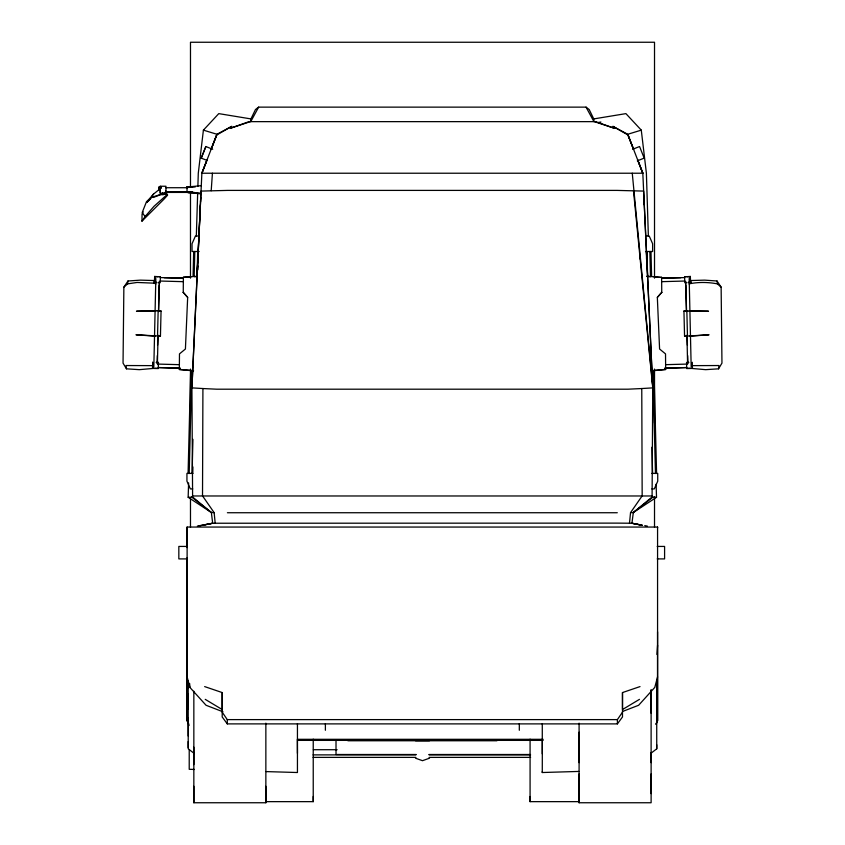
<?xml version="1.0" encoding="UTF-8"?>
<svg xmlns="http://www.w3.org/2000/svg" width="845" height="845" viewBox="0 0 845 845"><rect width="100%" height="100%" fill="white"/><g stroke="black" fill="none" stroke-linecap="round" stroke-linejoin="round"><path stroke-width="1.27" d="M189.069 725.506L187.115 720.69L187.115 527.058L657.568 527.058L657.568 720.669L656.1 724.302M188.213 747.688L188.213 741.519M188.213 736.037L188.213 680.764L188.213 688.147M265.858 723.151L265.858 802.75L193.843 802.75L193.843 691.231M640.024 686.594L622.49 692.562L622.49 716.951L617.399 723.89L227.284 723.89L222.193 716.951L222.193 692.562L204.648 686.594M265.795 801.651L313.231 801.651L313.231 739.143M325.388 730.27L325.388 723.732M519.316 730.27L519.316 723.732M578.836 801.651L530.079 801.651L530.079 739.143M578.793 771.432L542.279 772.52L542.342 739.164M651.115 713.243L651.115 689.964L651.115 802.75L579.089 802.75L579.089 773.904M579.089 762.665L579.089 732.203M651.115 793.613L651.115 773.904M651.115 762.665L651.115 752.515M650.703 753.476L656.734 748.818L656.734 744.772M656.734 688.147L656.734 679.496M657.568 631.838L657.568 720.69L655.921 724.08M657.568 527.967L657.568 527.058M656.121 484.217L656.523 497.282L652.868 497.156L652.087 495.973L652.762 387.887L643.658 191.086L617.072 190.4L227.611 190.4L201.025 191.086L191.921 387.887L202.916 388.542L202.515 495.867L214.144 512.64L215.19 523.235L616.523 523.118L631.944 523.235L640.911 525.094M193.505 370.849L179.341 369.571L179.478 353.886L185.414 349.017L187.664 297.408L183.249 292.349L187.664 297.408M183.249 292.518L183.376 277.266L196.959 276.315M156.293 282.304L154.35 280.54L140.386 280.139L127.975 280.994L123.866 287.152L123.043 363.118L126.465 368.832L139.362 369.666L152.533 368.504M141.96 221.136L145.087 216.521L142.182 212.602L146.491 201.691L150.642 197.688L161.332 194.213L167.394 194.329L167.595 195.195L164.099 199.05L141.96 221.136L142.066 214.165L143.164 211.884M160.223 186.249L160.223 193.23L165.947 193.23L165.947 186.249L160.223 186.249L160.223 193.23M152.565 368.441L152.702 362.283L152.565 368.441L158.29 368.568L158.427 362.42L156.135 362.368M154.646 276.442L154.508 282.589L154.646 276.442L160.37 276.801M153.832 366.635L155.829 278.554M157.402 364.153L158.057 335.233M158.596 311.562L159.282 281.322M158.374 364.882L158.427 362.42M160.37 276.568L160.233 282.726L157.952 282.674M158.152 310.759L161.057 311.034L160.444 336.257L157.54 335.983L158.152 310.759L136.467 311.224L155.818 310.971M188.076 473.496L190.664 371.029M193.051 276.442L193.685 251.483M189.195 473.496L191.783 371.029M194.17 276.442L194.804 251.483M192.079 473.496L192.935 439.337M197.054 276.442L197.688 251.483M192.702 473.496L192.871 466.926M197.846 269.872L197.952 265.932M157.117 363.456L157.318 355.608M157.603 345.14L157.846 335.972M159.198 284.945L158.501 311.118L161.057 311.034M215.19 523.235L212.697 523.34L211.356 512.503L188.16 497.282L188.604 482.917M196.315 236.346L197.677 192.945M197.878 186.375L198.29 173.225L203.402 130.141L218.77 113.621L250.933 118.913L255.486 109.533L258.623 107.135L586.06 107.135L589.197 109.533L593.75 118.913L593.855 121.5L614.389 128.282L595.662 121.648L249.021 121.648L230.294 128.282L250.828 121.5L258.623 107.135M250.828 121.5L250.933 118.913M200.54 201.86L200.74 197.413M196.959 276.79L200.381 204.828M207.046 159.832L201.87 173.225L191.921 387.887L192.597 495.973L191.815 497.156L188.16 497.282M656.956 654.495L657.568 645.284M211.197 190.738L212.422 173.225L642.813 173.225L652.562 384.338L632.261 173.225M629.493 523.235L630.539 512.64L642.168 495.867L641.767 388.542L652.762 387.887L633.486 190.738M692.467 368.504L705.638 369.666L718.535 368.832L718.958 365.536L693.122 365.632M642.189 525.284L631.944 523.235L633.327 512.503L652.52 496.628M123.866 287.152L127.595 283.867L127.975 280.994M155.998 283.878L153.864 283.159L154.35 280.54M657.568 676.834L654.78 687.418L638.63 705.269L622.913 711.332M203.772 525.094L212.75 523.203L197.36 526.086M211.292 148.878L216.943 134.27L231.815 126.317L216.711 134.978L211.144 149.322M212.422 173.225L201.87 173.225L206.972 160.075M206.962 160.402L201.247 158.131L205.853 146.534L212.708 149.259M201.247 158.131L205.853 146.534M201.87 173.225L216.943 134.27L203.402 130.141M718.535 368.832L721.957 363.118L721.134 287.152L717.025 280.994L704.614 280.139L690.65 280.54L688.707 282.304M617.399 723.89L617.399 719.613L622.49 712.166M148.297 201.142L153.452 194.149L161.416 187.717L160.36 188.361M153.547 194.033L146.681 202.515L150.917 198.385M657.336 297.408L661.751 292.349L657.336 297.408L659.586 349.017L665.522 353.886L665.659 369.571L651.495 370.849M145.087 216.521L154.043 206.275L167.394 194.329M630.539 512.64L633.296 512.545L652.868 497.156M162.842 192.681L161.11 194.466L153.198 197.487M633.327 512.503L656.523 497.282M639.454 699.354L622.49 709.546L622.49 692.562M632.704 149.259L639.57 146.534L644.175 158.131L637.31 160.856M429.513 758.187L422.5 760.69L415.486 758.187M689.002 283.878C698.234 281.934 708.11 282.093 717.405 283.867L721.134 287.152M648.368 236.346L646.393 173.225L641.281 130.141L627.74 134.27L612.868 126.317L627.972 134.978L633.539 149.322M201.216 185.668L186.618 187.072L192.375 187.104M201.216 193.188L186.618 192.026L191.223 192.058M198.649 526.044L212.739 523.235M598.397 122.472L600.932 122.029M593.75 118.913L625.913 113.621L641.281 130.141M127.595 283.867L137.091 282.452L153.864 283.159M687.175 336.225L684.556 336.257L683.943 311.034L708.532 311.224L689.182 310.971M684.556 336.257L709.05 334.768L689.795 336.194M192.776 187.157L195.237 186.925M651.495 370.596L665.659 369.402M429.513 740.727L415.486 740.727M190.78 276.959L183.376 277.266M194.487 276.727L196.959 276.568M641.767 388.542L627.983 389.196L216.7 389.196L202.916 388.542M151.878 365.632L126.042 365.536L126.465 368.832M661.54 278.089L684.64 277.593M661.54 278.227L680.795 277.699M661.624 281.67L684.725 281.036M666.071 364.66L686.605 364.1M664.867 368.145L686.689 367.543L664.867 368.283M684.63 276.801L690.354 276.442L690.492 282.589L690.354 276.442M686.911 276.748L690.354 276.674M687.048 282.674L684.767 282.726L684.63 276.568M688.865 362.368L686.573 362.42L686.71 368.568L692.435 368.441L692.298 362.283M686.71 368.336L692.435 368.209M683.943 311.034L686.562 311.002L685.802 284.945M192.597 495.973L652.087 495.973M159.113 190.4L159.113 186.914L161.406 186.914M165.937 187.717L187.759 187.717M165.937 191.773L191.614 191.773M164.849 192.428L194.382 192.417M161.406 193.885L164.838 193.885M199.071 235.987L195.448 235.987L192.037 243.74L192.037 251.504L199.145 251.504M645.591 235.987L649.213 235.987L652.625 243.74L652.625 251.504L645.517 251.504M192.861 473.401L186.935 473.401L186.935 481.164L190.357 488.917L192.766 488.917M651.801 473.401L657.727 473.401L657.727 481.164L654.305 488.917L651.886 488.917M227.389 512.735L617.294 512.735M187.442 546.43L178.834 546.43L178.834 558.904L187.442 558.904M657.209 546.43L664.592 546.43L664.592 558.904L657.209 558.904M222.182 712.166L227.284 719.613L617.399 719.613M297.577 739.312L543.145 739.312M297.577 740.378L543.145 740.378M347.887 740.748L496.923 740.748M313.389 749.716L337.123 749.716M416.152 754.5L336.014 754.5L336.014 740.093M428.954 754.5L530.301 754.5M313.072 754.881L415.909 754.881M429.091 754.881L530.607 754.881M313.072 757.384L415.909 757.384M429.091 757.384L530.607 757.384M157.54 335.983L135.95 334.768L155.205 336.194M157.825 336.225L160.444 336.257M154.646 276.674L158.089 276.748M152.565 368.209L158.29 368.336M183.46 278.089L160.36 277.593M164.205 277.699L183.46 278.227M160.275 281.036L183.376 281.67M158.395 364.1L178.929 364.66M180.133 368.145L158.311 367.543L180.133 368.283M194.434 769.457L189.217 769.299L189.217 750.128M266.143 771.591L297.44 772.52L297.44 723.732M191.815 497.156L211.366 512.524L214.144 512.64M646.805 276.484L650.513 276.727M654.22 276.959L661.624 277.435L646.805 276.22M179.341 369.402L193.505 370.596M161.004 194.593L163.201 194.794M201.395 193.875L187.854 192.586L192.84 192.438L192.375 192.069M631.954 523.266L642.2 525.146M644.756 525.611L647.323 526.086M222.985 711.796L206.053 705.269L189.903 687.418L187.115 676.834M205.229 699.354L222.193 709.546L222.193 692.562M194.244 753.476L188.213 748.818L188.213 717.563M192.164 496.628L211.387 512.545M586.06 107.135L593.855 121.5M187.115 720.521L188.762 724.08M637.637 159.832L642.813 173.225L627.74 134.27L633.391 148.878M637.711 160.075L642.813 173.225M690.65 280.54L691.136 283.159M717.025 280.994L717.405 283.867M644.144 201.86L643.943 197.413L644.302 204.839M189.639 683.468L189.903 687.418M640.13 256.648L640.256 259.267M687.154 335.972L687.397 345.14M687.682 355.608L687.883 363.456M650.977 251.483L651.611 276.442M653.998 371.029L656.586 473.496M649.858 251.483L650.492 276.442M652.879 371.029L655.466 473.496M646.974 251.483L647.608 276.442M651.928 447.216L652.583 473.496M646.351 251.483L646.552 259.362M686.848 310.759L687.46 335.983M689.171 278.554L691.168 366.635M685.717 281.322L686.404 311.562M686.943 335.233L687.598 364.153M165.895 190.928L165.947 193.23M159.113 186.914L159.187 190.357M661.624 277.266L661.751 292.518M297.377 739.164L297.44 753.349M187.02 186.956L187.02 191.921M656.734 680.764L656.734 748.818M654.516 278.153L654.516 42.25L190.484 42.25L190.484 187.22M654.516 369.085L654.516 423.113M654.516 496.913L654.516 527.227M579.089 723.151L579.089 802.75M542.279 723.732L542.279 753.824M542.279 771.622L542.279 772.52M530.079 796.486L530.079 801.651M313.231 796.486L313.231 801.651M265.858 786.283L265.858 802.75M227.284 719.613L227.284 723.89M193.843 747.16L193.843 764.651M193.843 786.283L193.843 802.75M190.484 192.491L190.484 278.153M190.484 369.085L190.484 409.941M190.484 498.233L190.484 527.227M188.213 694.252L188.213 709.156M187.115 527.058L187.115 547.581M187.115 557.658L187.115 720.669"/></g></svg>
